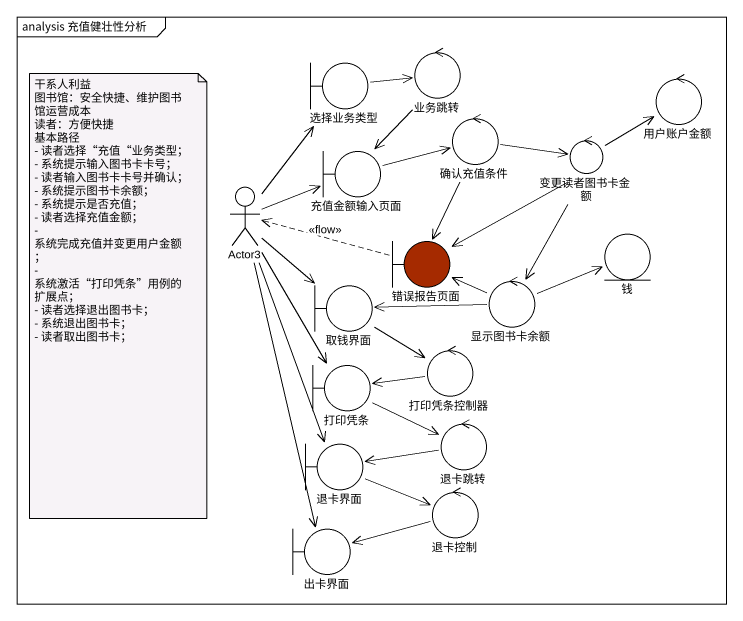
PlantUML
@startuml
mainframe analysis 充值健壮性分析
boundary 选择业务类型
control 业务跳转
control 用户账户金额
control 确认充值条件
boundary 充值金额输入页面
control 变更读者图书卡金额
actor Actor3
boundary 错误报告页面 #A52A00
entity 钱
boundary 取钱界面
control 显示图书卡余额
boundary 打印凭条
control 打印凭条控制器
boundary 退卡界面
control 退卡跳转
control 退卡控制
boundary 出卡界面
选择业务类型 -right-> 业务跳转
业务跳转 --> 充值金额输入页面
确认充值条件 -right-> 变更读者图书卡金额
确认充值条件 --> 错误报告页面
充值金额输入页面 -right-> 确认充值条件
变更读者图书卡金额 -up-> 用户账户金额
变更读者图书卡金额 --> 错误报告页面
变更读者图书卡金额 --> 显示图书卡余额
Actor3 -up-> 选择业务类型
Actor3 -right-> 充值金额输入页面
Actor3 --> 取钱界面
Actor3 --> 打印凭条
Actor3 --> 退卡界面
Actor3 --> 出卡界面
错误报告页面 .left.> Actor3 : <<flow>>
取钱界面 --> 打印凭条控制器
显示图书卡余额 -left-> 错误报告页面
显示图书卡余额 -right-> 钱
显示图书卡余额 -left-> 取钱界面
打印凭条 -right-> 退卡跳转
打印凭条控制器 -left-> 打印凭条
退卡界面 -right-> 退卡控制
退卡跳转 -left-> 退卡界面
退卡控制 -left-> 出卡界面
note as N1
  干系人利益
  图书馆：安全快捷、维护图书馆运营成本
  读者：方便快捷
  基本路径
  - 读者选择“充值“业务类型；
  - 系统提示输入图书卡卡号；
  - 读者输入图书卡卡号并确认；
  - 系统提示图书卡余额；
  - 系统提示是否充值；
  - 读者选择充值金额；
  - 系统完成充值并变更用户金额；
  - 系统激活“打印凭条”用例的扩展点；
  - 读者选择退出图书卡；
  - 系统退出图书卡；
  - 读者取出图书卡；
end note
@enduml
